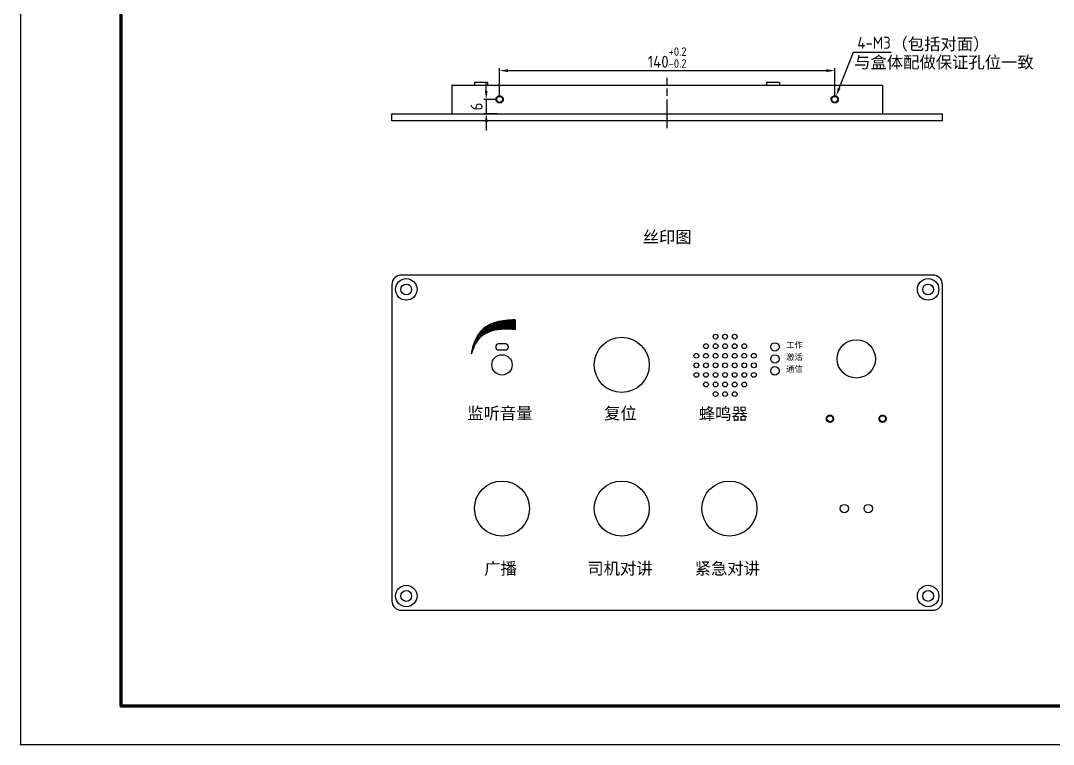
# Model space of a CAD drawing. Header units: millimetres. Extents: x 766 to 1606, y -57 to 537.
# Drawn here: x 765.9 to 1197.3, y -56.7 to 245.5 of the extents above; entities that cross this region are included whole.
import ezdxf
from ezdxf.enums import TextEntityAlignment as Align

# ---------------------------------------------------------------- set-up
doc = ezdxf.new("R2010")
doc.units = ezdxf.units.MM
doc.header["$LTSCALE"] = 2
for name, pattern in [('AM_ISO08W050', [18, 12, -1.5, 3, -1.5]), ('AM_ISO08W050x2', [9, 6, -0.75, 1.5, -0.75]), ('HIDDEN', [9.525, 6.35, -3.175])]:
    doc.linetypes.add(name, pattern=pattern)
doc.layers.get('Defpoints').update_dxf_attribs({"lineweight": 50})
doc.layers.add('02___PRT_ALL_AXES', color=7, linetype='Continuous')
doc.layers.add('DEFAULT_2', color=8, linetype='HIDDEN')
for name, color, linetype, lineweight in [('AM_5', 3, 'Continuous', 25), ('AM_6', 2, 'Continuous', 35), ('AM_7', 4, 'AM_ISO08W050', 25), ('AM_8', 1, 'Continuous', 25)]:
    doc.layers.add(name, color=color, linetype=linetype, lineweight=lineweight)
doc.styles.add('fs', font='SIMFANG.TTF')
doc.styles.add('ht', font='SIMHEI.TTF')
doc.styles.get("Standard").update_dxf_attribs({"font": 'ISOCP.SHX', "bigfont": 'gbcbig.shx'})
doc.styles.add('tnr', font='TIMES.TTF')
doc.dimstyles.new('AM_ISO$0', dxfattribs={"dimtxt": 5, "dimasz": 3.5, "dimexe": 1, "dimexo": 1, "dimgap": 1.5, "dimtad": 1, "dimdsep": 46, "dimtxsty": 'Standard', "dimcen": 0, "dimclrd": 256, "dimclre": 256, "dimclrt": 2, "dimadec": 0, "dimazin": 2, "dimtp": 0.1, "dimtm": 0.1, "dimtfac": 0.71, "dimtmove": 0, "dimatfit": 3, "dimfxl": 1, "dimlwd": -1, "dimlwe": -1, "dimarcsym": 1})
doc.dimstyles.new('AM_ISO$3', dxfattribs={"dimtxt": 5, "dimasz": 3.5, "dimexe": 1, "dimexo": 1, "dimgap": 1.5, "dimtad": 1, "dimtoh": 1, "dimdsep": 46, "dimtxsty": 'Standard', "dimcen": 0, "dimclrd": 256, "dimclre": 256, "dimclrt": 2, "dimadec": 0, "dimazin": 2, "dimtp": 0.1, "dimtm": 0.1, "dimtfac": 0.71, "dimtofl": 0, "dimtmove": 0, "dimatfit": 0, "dimfxl": 1, "dimlwd": -1, "dimlwe": -1, "dimarcsym": 1})

# ---------------------------------------------------------------- blocks, each defined once
blk = doc.blocks.new('*D35')
at = {"layer": 'AM_5', "linetype": 'ByBlock', "transparency": 16777216}
for p, q in [((960.42, 216.16), (960.42, 219.66)), ((965.01, 212.66), (959.42, 212.66)), ((960.42, 212.66), (960.42, 206.66)), ((965.01, 206.66), (959.42, 206.66)), ((960.42, 203.16), (960.42, 199.66))]:
    blk.add_line(p, q, dxfattribs=at)
at = {"layer": 'AM_5', "transparency": 16777216}
for points in [[(959.84, 216.16), (961, 216.16), (960.42, 212.66)], [(959.84, 203.16), (961, 203.16), (960.42, 206.66)]]:
    blk.add_solid(points, dxfattribs=at)
at = {"layer": 'Defpoints', "color": 0, "transparency": 16777216}
for p in [(966.01, 212.66), (960.42, 206.66), (966.01, 206.66)]:
    blk.add_point(p, dxfattribs=at)
at = {"layer": 'AM_5', "color": 2, "transparency": 16777216, "insert": (956.42, 209.66), "char_height": 5, "attachment_point": 5, "rotation": 90}
blk.add_mtext('6', dxfattribs=at)
blk = doc.blocks.new('*D36')
at = {"layer": 'AM_5', "linetype": 'ByBlock', "transparency": 16777216}
for p, q in [((966.01, 213.66), (966.01, 225.66)), ((969.51, 224.66), (1102.51, 224.66)), ((1106.01, 213.66), (1106.01, 225.66))]:
    blk.add_line(p, q, dxfattribs=at)
at = {"layer": 'AM_5', "transparency": 16777216}
for points in [[(969.51, 225.24), (969.51, 224.07), (966.01, 224.66)], [(1102.51, 225.24), (1102.51, 224.07), (1106.01, 224.66)]]:
    blk.add_solid(points, dxfattribs=at)
at = {"layer": 'Defpoints', "color": 0, "transparency": 16777216}
for p in [(1106.01, 224.66), (966.01, 212.66), (1106.01, 212.66)]:
    blk.add_point(p, dxfattribs=at)
at = {"layer": 'AM_5', "color": 2, "transparency": 16777216, "insert": (1036.01, 230.12), "char_height": 5, "attachment_point": 5}
blk.add_mtext('140{}{\\H0.71x;\\C2;\\S+0.2^ -0.2;}', dxfattribs=at)
blk = doc.blocks.new('*D37')
at = {"layer": 'AM_5', "linetype": 'ByBlock'}
for p, q in [((1107.86, 217.3), (1113.83, 232.3)), ((1113.83, 232.3), (1129.53, 232.3))]:
    blk.add_line(p, q, dxfattribs=at)
at = {"layer": 'AM_5'}
blk.add_solid([(1107.32, 217.52), (1108.4, 217.09), (1106.57, 214.05)], dxfattribs=at)
at = {"layer": 'Defpoints', "color": 0}
for p in [(1106.57, 214.05), (1105.46, 211.26)]:
    blk.add_point(p, dxfattribs=at)
at = {"layer": 'AM_5', "color": 2, "insert": (1122.43, 236.3), "char_height": 5, "attachment_point": 5}
blk.add_mtext('4-M3', dxfattribs=at)
blk = doc.blocks.new('BH-BORDER-A3')
at = {"lineweight": 100, "ltscale": 0.4}
blk.add_lwpolyline([(410, 8), (21, 8), (21, 289), (410, 289)], close=True, dxfattribs=at)
at = {"layer": 'AM_8', "ltscale": 0.4}
blk.add_lwpolyline([(0, 0), (420, 0), (420, 297), (0, 297)], close=True, dxfattribs=at)
at = {"layer": 'AM_6', "color": 2, "ltscale": 0.4, "style": 'tnr'}
blk.add_attdef('TBA-2477AF-ME-00-00-00', text='', height=3, rotation=180, dxfattribs=at).set_placement((49.05, 285), align=Align.MIDDLE_CENTER)

msp = doc.modelspace()

# ---------------------------------------------------------------- hatches: boundary and pattern name
at = {"lineweight": -3}
h = msp.add_hatch(dxfattribs=at)
h.set_pattern_fill('ANSI31', color=1, scale=0.1, style=0)
h.set_pattern_definition([(45, (-12078.51426, -4243.78003), (-0.224506403, 0.224506403), [])])
edge = h.paths.add_edge_path()
edge.add_spline(control_points=[(972.459, 120.583), (969.79, 120.486), (964.595, 120.297), (958.258, 116.768), (955.555, 112.06), (954.511, 108.712), (954.269, 106.881), (954.178, 106.193)], knot_values=[0, 0, 0, 0, 7.9607062, 15.4956001, 20.4375359, 23.8913242, 25.9705519, 25.9705519, 25.9705519, 25.9705519], degree=3, periodic=0)
edge.add_spline(control_points=[(954.178, 106.193), (954.452, 107.026), (955.108, 109.012), (957.061, 113.234), (963.545, 117.002), (969.253, 116.721), (972.459, 116.563)], knot_values=[0, 0, 0, 0, 2.6366028, 6.2864128, 13.7157713, 23.2349896, 23.2349896, 23.2349896, 23.2349896], degree=3, periodic=0)
edge.add_line((972.459, 116.563), (972.459, 120.583))

# ---------------------------------------------------------------- linework, layer by layer
at = {"color": 7, "linetype": 'Continuous'}
for p, q in [((946.013, 218.657), (946.013, 206.657)), ((946.013, 218.657), (1126.013, 218.657)), ((1126.013, 218.657), (1126.013, 206.657)), ((921.013, 203.657), (921.013, 206.657)), ((921.013, 206.657), (1151.013, 206.657)), ((1151.013, 203.657), (921.013, 203.657)), ((1151.013, 203.657), (1151.013, 206.657)), ((1147.013, 139.289), (925.013, 139.289)), ((921.013, 135.289), (921.013, 3.289)), ((1151.013, 3.289), (1151.013, 135.289)), ((968.413, 110.509), (965.613, 110.509)), ((965.613, 108.009), (968.413, 108.009)), ((925.013, -0.711), (1147.013, -0.711))]:
    msp.add_line(p, q, dxfattribs=at)
at = {"color": 1, "lineweight": -3}
msp.add_line((972.451, 120.583), (972.451, 116.563), dxfattribs=at)
msp.add_circle((1115.013, 104.289), 8)
at = {"color": 7, "linetype": 'Continuous'}
for centre, radius, start, end in [((925.013, 135.289), 4, 90, 180), ((1147.013, 135.289), 4, 0, 90), ((965.613, 109.259), 1.25, 90, 270), ((968.413, 109.259), 1.25, 270, 90), ((925.013, 3.289), 4, 180, 270), ((1147.013, 3.289), 4, 270, 0)]:
    msp.add_arc(centre, radius, start, end, dxfattribs=at)
at = {"color": 1, "lineweight": -3}
for points in [[(972.459, 120.583), (964.555, 119.636), (958.093, 115.761), (955.506, 111.55), (954.494, 108.248), (954.178, 106.193)], [(972.459, 116.563), (962.959, 115.97), (956.73, 111.92), (955.044, 108.683), (954.178, 106.193)]]:
    msp.add_spline(points, degree=3, dxfattribs=at)
at = {"layer": '02___PRT_ALL_AXES', "color": 7, "linetype": 'Continuous'}
for p, q in [((955.513, 219.657), (955.513, 218.657)), ((960.913, 219.657), (955.513, 219.657)), ((960.913, 219.657), (960.913, 218.657)), ((1082.913, 219.657), (1077.513, 219.657)), ((1077.513, 219.657), (1077.513, 218.657)), ((1082.913, 219.657), (1082.913, 218.657))]:
    msp.add_line(p, q, dxfattribs=at)
for centre, radius in [((966.013, 212.657), 1.25), ((1106.013, 212.657), 1.25), ((927.013, 133.289), 4.5), ((927.013, 133.289), 2.25), ((1145.013, 133.289), 4.5), ((1145.013, 133.289), 2.25), ((1017.013, 101.789), 11.5), ((1056.213, 113.589), 1), ((1060.213, 113.589), 1), ((1064.213, 113.589), 1), ((1052.213, 109.589), 1), ((1056.213, 109.589), 1), ((1060.213, 109.589), 1), ((1064.213, 109.589), 1), ((1068.213, 109.589), 1), ((1081.013, 109.289), 1.75), ((967.013, 101.789), 4.25), ((1048.213, 105.589), 1), ((1052.213, 105.589), 1), ((1056.213, 105.589), 1), ((1060.213, 105.589), 1), ((1064.213, 105.589), 1), ((1068.213, 105.589), 1), ((1072.213, 105.589), 1), ((1081.013, 104.289), 1.75), ((1048.213, 101.589), 1), ((1052.213, 101.589), 1), ((1056.213, 101.589), 1), ((1060.213, 101.589), 1), ((1064.213, 101.589), 1), ((1068.213, 101.589), 1), ((1072.213, 101.589), 1), ((1081.013, 99.289), 1.75), ((1048.213, 97.589), 1), ((1052.213, 97.589), 1), ((1056.213, 97.589), 1), ((1060.213, 97.589), 1), ((1064.213, 97.589), 1), ((1068.213, 97.589), 1), ((1072.213, 97.589), 1), ((1052.213, 93.589), 1), ((1056.213, 93.589), 1), ((1060.213, 93.589), 1), ((1064.213, 93.589), 1), ((1068.213, 93.589), 1), ((1056.213, 89.589), 1), ((1060.213, 89.589), 1), ((1064.213, 89.589), 1), ((1104.013, 79.289), 1.25), ((1126.013, 79.289), 1.25), ((967.013, 41.789), 11.5), ((1017.013, 41.789), 11.5), ((1062.013, 41.789), 11.5), ((1110.013, 41.789), 1.75), ((1120.013, 41.789), 1.75), ((927.013, 5.289), 4.5), ((1145.013, 5.289), 4.5), ((927.013, 5.289), 2.25), ((1145.013, 5.289), 2.25)]:
    msp.add_circle(centre, radius, dxfattribs=at)
at = {"layer": 'AM_7', "linetype": 'AM_ISO08W050x2'}
msp.add_line((1036.013, 200.657), (1036.013, 221.657), dxfattribs=at)
at = {"layer": 'AM_7'}
msp.add_point((765.923, -56.675), dxfattribs=at)
at = {"layer": 'DEFAULT_2', "color": 8, "linetype": 'HIDDEN'}
for centre in [(966.013, 212.657), (1106.013, 212.657), (1104.013, 79.289), (1126.013, 79.289)]:
    msp.add_circle(centre, 1.5, dxfattribs=at)

# ---------------------------------------------------------------- block references
at = {"lineweight": 0, "xscale": 2, "yscale": 2, "zscale": 2}
msp.add_blockref('BH-BORDER-A3', (765.923, -56.675), dxfattribs=at)

# ---------------------------------------------------------------- texts
at = {"layer": 'AM_6', "color": 2, "style": 'fs'}
for s, p in [('（包括对面）', (1129.734, 233.263)), ('与盒体配做保证孔位一致', (1114.123, 225.651))]:
    msp.add_text(s, height=5, dxfattribs=at).set_placement(p)
at = {"layer": 'AM_6', "color": 2, "insert": (1036.013, 154.933), "char_height": 5, "attachment_point": 5, "style": 'ht'}
msp.add_mtext_dynamic_manual_height_columns('丝印图', width=73.6541, gutter_width=25, heights=[0], dxfattribs=at)
at = {"layer": 'AM_8', "attachment_point": 1, "style": 'ht'}
for s, width, insert, char_height in [('{\\fSimHei|b1|i0|c134|p2;工作}', 8.51215, (1085.684, 111.305), 2.5), ('{\\fSimHei|b1|i0|c134|p2;激活}', 8.51215, (1085.684, 106.305), 2.5), ('{\\fSimHei|b1|i0|c134|p2;通信}', 8.51215, (1085.684, 101.305), 2.5), ('\\pi0.8551;{\\fSimHei|b1|i0|c134|p2;监听音量}', 29.5873, (951.648, 84.083), 5), ('\\pi8.0199;{\\fSimHei|b1|i0|c134|p2;复位}', 29.5873, (1001.648, 84.083), 5), ('\\pi4.3607;{\\fSimHei|b1|i0|c134|p2;蜂鸣器}', 29.5873, (1044.848, 83.883), 5), ('\\pi7.9501;{\\fSimHei|b1|i0|c134|p2;广播}', 29.5873, (951.648, 19.256), 5), ('\\pi0.99477;{\\fSimHei|b1|i0|c134|p2;司机对讲}', 29.5873, (1001.648, 19.256), 5), ('\\pi0.8551;{\\fSimHei|b1|i0|c134|p2;紧急对讲}', 29.5873, (1046.648, 19.256), 5)]:
    msp.add_mtext_dynamic_manual_height_columns(s, width=width, gutter_width=12.5, heights=[0], dxfattribs=dict(at, insert=insert, char_height=char_height))

# ---------------------------------------------------------------- dimensions: what is measured, and where the dimension line sits
at = {"layer": 'AM_5'}
dim = msp.add_diameter_dim_2p(p1=(1105.458, 211.264), p2=(1106.567, 214.051), text='4-<>', dimstyle='AM_ISO$3', override={"dimpost": 'M<>'}, dxfattribs=at)
dim.commit()
dim.dimension.update_dxf_attribs({"geometry": '*D37', "text_midpoint": (1122.431, 232.305), "dimtype": 163})
dim = msp.add_linear_dim(base=(1106.013, 224.657), p1=(966.013, 212.657), p2=(1106.013, 212.657), angle=0, text='<>{}{\\H0.71x;\\C2;\\S+0.2^ -0.2;}', dimstyle='AM_ISO$0', override={"dimtp": 0.2, "dimtm": 0.2, "dimtdec": 2, "dimtzin": 8}, dxfattribs=at)
dim.commit()
dim.dimension.update_dxf_attribs({"geometry": '*D36', "text_midpoint": (1036.013, 230.124)})
dim = msp.add_linear_dim(base=(960.421, 206.657), p1=(966.013, 212.657), p2=(966.013, 206.657), angle=90, dimstyle='AM_ISO$0', dxfattribs=at)
dim.commit()
dim.dimension.update_dxf_attribs({"geometry": '*D35', "text_midpoint": (956.421, 209.657)})

doc.saveas('drawing.dxf')
